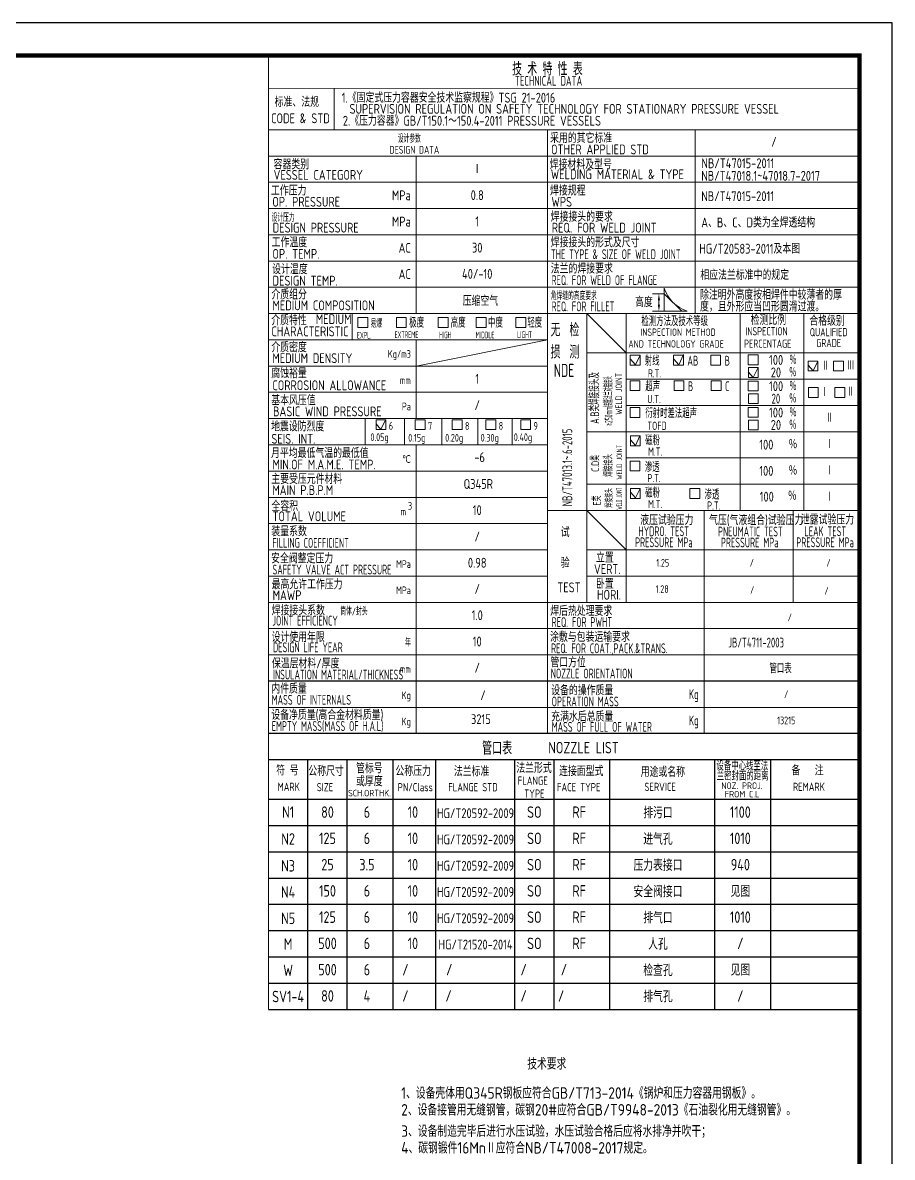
# Model space of a CAD drawing. Header units: millimetres. Extents: x 35105 to 454747, y -53554 to 1224.
# Drawn here: x 441611 to 445584, y -49829 to -44644 of the extents above; entities that cross this region are included whole.
import ezdxf
from ezdxf.enums import TextEntityAlignment as Align

# ---------------------------------------------------------------- set-up
doc = ezdxf.new("R2010")
doc.units = ezdxf.units.MM
doc.layers.get('0').update_dxf_attribs({"lineweight": 18})
for name, color, linetype in [('BORDER', 7, 'Continuous'), ('DIM', 6, 'Continuous'), ('TXT', 3, 'Continuous'), ('标题栏', 3, 'Continuous')]:
    doc.layers.add(name, color=color, linetype=linetype)
doc.layers.add('粗实线', color=2, linetype='Continuous', lineweight=70)
doc.layers.add('细实线', color=7, linetype='Continuous', lineweight=18)
doc.styles.add('HZ', font='gbenor.shx', dxfattribs={"width": 0.9, "bigfont": 'gbcbig.shx'})

msp = doc.modelspace()

# ---------------------------------------------------------------- linework, layer by layer
at = {"layer": 'BORDER', "color": 4, "linetype": 'Continuous', "lineweight": -3, "ltscale": 5, "const_width": 20}
msp.add_lwpolyline([(433358.56471, -53403.70516), (433358.56471, -44793.70516), (445433.56471, -44793.70516), (445433.56471, -53403.70516)], close=True, dxfattribs=at)
at = {"layer": 'DIM', "color": 3}
for p, q in [((445433.56471, -47652.98739), (442733.56471, -47652.98739)), ((445433.56471, -47892.98739), (442733.56471, -47892.98739)), ((445433.56471, -48012.98739), (442733.56471, -48012.98739)), ((442733.56471, -48192.98739), (445433.56471, -48192.98739)), ((442733.56471, -48312.98739), (445433.56471, -48312.98739)), ((442733.56471, -48432.98739), (445433.56471, -48432.98739)), ((442733.56471, -48552.98739), (445433.56471, -48552.98739)), ((442733.56471, -48672.98739), (445433.56471, -48672.98739)), ((442733.56471, -48792.98739), (445433.56471, -48792.98739)), ((442733.56471, -48912.98739), (445433.56471, -48912.98739)), ((442733.56471, -49032.98739), (445433.56471, -49032.98739)), ((442733.56471, -49152.98739), (445433.56471, -49152.98739))]:
    msp.add_line(p, q, dxfattribs=at)
at = {"layer": 'DIM', "color": 0}
msp.add_lwpolyline([(445583.56471, -53553.70516), (445583.56471, -44643.70516), (432983.56471, -44643.70516), (432983.56471, -53553.70516)], close=True, dxfattribs=at)
at = {"layer": 'DIM', "color": 3, "const_width": 4.5}
for points in [[(442733.56471, -47892.98739), (445433.56471, -47892.98739)], [(445433.56471, -47892.98739), (442733.56471, -47892.98739)]]:
    msp.add_lwpolyline(points, dxfattribs=at)
at = {"layer": 'TXT', "color": 3}
for p, q in [((442913.56471, -49152.98739), (442913.56471, -48012.98739)), ((443093.56471, -49152.98739), (443093.56471, -48012.98739)), ((443303.56471, -49152.98739), (443303.56471, -48012.98739)), ((443498.56471, -49152.98739), (443498.56471, -48012.98739)), ((443858.56471, -49152.98739), (443858.56471, -48012.98739)), ((444038.56471, -49152.98739), (444038.56471, -48012.98739)), ((444293.56471, -49152.98739), (444293.56471, -48012.98739)), ((444773.56471, -49152.98739), (444773.56471, -48012.98739)), ((445028.56471, -49152.98739), (445028.56471, -48012.98739))]:
    msp.add_line(p, q, dxfattribs=at)
at = {"layer": '标题栏', "lineweight": 35}
for p, q in [((442733.56471, -44793.70516), (445433.56471, -44793.70516)), ((445433.56471, -44793.70516), (445433.56471, -49152.98739))]:
    msp.add_line(p, q, dxfattribs=at)
at = {"layer": '粗实线', "color": 3, "const_width": 4.5}
msp.add_lwpolyline([(445433.56471, -47892.98739), (442733.56471, -47892.98739)], dxfattribs=at)
at = {"layer": '细实线', "color": 3}
for p, q in [((445433.56471, -45132.98739), (442733.56471, -45132.98739)), ((445433.56471, -45252.98739), (442733.56471, -45252.98739)), ((445433.56471, -45372.98739), (442733.56471, -45372.98739)), ((445433.56471, -45492.98739), (442733.56471, -45492.98739)), ((445433.56471, -45612.98739), (442733.56471, -45612.98739)), ((445433.56471, -45732.98739), (442733.56471, -45732.98739)), ((445433.56471, -45852.98739), (442733.56471, -45852.98739)), ((444541.06447, -45882.61006), (444487.46944, -45882.61006)), ((444542.00197, -45857.02481), (444542.00197, -45962.02481)), ((444542.00197, -45882.61006), (444621.41671, -45962.02481)), ((444517.46944, -45912.61006), (444517.46944, -45932.02481)), ((445433.56471, -45972.98739), (442733.56471, -45972.98739)), ((444188.56471, -45972.98739), (444368.56471, -46152.98739)), ((444541.06447, -45962.02481), (444487.46944, -45962.02481)), ((444542.00197, -45962.02481), (444647.00197, -45962.02481)), ((444888.85374, -45972.98739), (444888.85374, -46872.98739)), ((445179.87609, -45972.98739), (445179.87609, -46872.98739)), ((444008.56471, -46092.98739), (442733.56471, -46092.98739)), ((444008.56471, -46092.98739), (442733.56471, -46092.98739)), ((443408.56471, -46212.98739), (444008.56471, -46092.98739)), ((445433.56471, -46152.98739), (444188.56471, -46152.98739)), ((444008.56471, -46212.98739), (442733.56471, -46212.98739)), ((445433.56471, -46272.98739), (444368.56471, -46272.98739)), ((444008.56471, -46332.98739), (442733.56471, -46332.98739)), ((445433.56471, -46392.98739), (444368.56471, -46392.98739)), ((444008.56471, -46452.98739), (442733.56471, -46452.98739)), ((443176.10832, -46452.9874), (443176.10832, -46572.9874)), ((443354.93241, -46452.98739), (443354.93241, -46572.98739)), ((443525.71468, -46452.98739), (443525.71468, -46572.98739)), ((443690.96631, -46452.98739), (443690.96631, -46572.98739)), ((443847.00019, -46452.98739), (443847.00019, -46572.98739)), ((445433.56471, -46512.98739), (444188.56471, -46512.98739)), ((444008.56471, -46572.98739), (442733.56471, -46572.98739)), ((445433.56471, -46632.98739), (444368.56471, -46632.98739)), ((444008.56471, -46692.98739), (442733.56471, -46692.98739)), ((444008.56471, -46692.98739), (442733.56471, -46692.98739)), ((445433.56471, -46752.98739), (444188.56471, -46752.98739)), ((444008.56471, -46812.98739), (442733.56471, -46812.98739)), ((445433.56471, -46872.98739), (444008.56471, -46872.98739)), ((444188.56471, -46872.98739), (444368.56471, -47052.98739)), ((444008.56471, -46932.98739), (442733.56471, -46932.98739)), ((444008.56471, -47052.98739), (442733.56471, -47052.98739)), ((445433.56471, -47052.98739), (444188.56471, -47052.98739)), ((444008.56471, -47172.98739), (442733.56471, -47172.98739)), ((444188.56471, -47172.98739), (445433.56471, -47172.98739)), ((444008.56471, -47292.98739), (442733.56471, -47292.98739)), ((444008.56471, -47292.98739), (445433.56471, -47292.98739)), ((445433.56471, -47292.98739), (444188.56471, -47292.98739)), ((445433.56471, -47292.98739), (444188.56471, -47292.98739)), ((445433.56471, -47292.98739), (444188.56471, -47292.98739)), ((444008.56471, -47412.98739), (442733.56471, -47412.98739)), ((444008.56471, -47412.98739), (445433.56471, -47412.98739)), ((445433.56471, -47532.98739), (442733.56471, -47532.98739)), ((445433.56471, -47772.98739), (442733.56471, -47772.98739)), ((445433.56471, -47892.98739), (442733.56471, -47892.98739))]:
    msp.add_line(p, q, dxfattribs=at)
at = {"layer": '细实线', "color": 3, "const_width": 4.5}
for points in [[(442733.56471, -44793.70516), (442733.56471, -49152.98739)], [(445433.56471, -44943.70516), (442733.56471, -44943.70516)], [(443033.56471, -44943.70516), (443033.56471, -45132.98739)], [(444008.56471, -45132.98739), (444008.56471, -47892.98739)], [(444683.56471, -45132.98739), (444683.56471, -45972.98739)], [(443408.56471, -45252.98739), (443408.56471, -45972.98739)], [(443116.29528, -45972.98739), (443116.29528, -46092.98739)], [(444188.56471, -45972.98739), (444188.56471, -47292.98739)], [(444368.56471, -45972.98739), (444368.56471, -47292.98739)], [(443408.56471, -46092.98739), (443408.56471, -46452.98739)], [(443176.10832, -46453.5643), (443176.10832, -46573.5643)], [(443408.56471, -46572.98739), (443408.56471, -47892.98739)], [(444723.56471, -46872.98739), (444723.56471, -47892.98739)], [(445130.36966, -46872.98739), (445130.36966, -47292.98739)], [(444723.56471, -47172.98739), (444723.56471, -47892.98739)]]:
    msp.add_lwpolyline(points, dxfattribs=at)
at = {"layer": '细实线', "color": 3}
for points in [[(443187.10887, -45991.338), (443187.10887, -46036.338), (443142.10887, -46036.338), (443142.10887, -45991.338)], [(443363.51321, -45991.33801), (443363.51321, -46036.33801), (443318.51321, -46036.33801), (443318.51321, -45991.33801)], [(443554.19115, -45991.33801), (443554.19115, -46036.33801), (443509.19115, -46036.33801), (443509.19115, -45991.33801)], [(443727.99433, -45991.338), (443727.99433, -46036.338), (443682.99433, -46036.338), (443682.99433, -45991.338)], [(443909.41917, -45991.338), (443909.41917, -46036.338), (443864.41917, -46036.338), (443864.41917, -45991.338)], [(444431.1548, -46163.92738), (444431.1548, -46208.92738), (444386.1548, -46208.92738), (444386.1548, -46163.92738)], [(444629.34742, -46163.92738), (444629.34742, -46208.92738), (444584.34742, -46208.92738), (444584.34742, -46163.92738)], [(444799.4696, -46163.92738), (444799.4696, -46208.92738), (444754.4696, -46208.92738), (444754.4696, -46163.92738)], [(444970.39333, -46161.72563), (444970.39333, -46206.72563), (444925.39333, -46206.72563), (444925.39333, -46161.72563)], [(445243.91372, -46190.42233), (445243.91372, -46235.42233), (445198.91372, -46235.42233), (445198.91372, -46190.42233)], [(445360.077, -46190.42233), (445360.077, -46235.42233), (445315.077, -46235.42233), (445315.077, -46190.42233)], [(444971.02994, -46219.75685), (444971.02994, -46264.75685), (444926.02994, -46264.75685), (444926.02994, -46219.75685)], [(444430.97274, -46280.37), (444430.97274, -46325.37), (444385.97274, -46325.37), (444385.97274, -46280.37)], [(444631.70297, -46280.37), (444631.70297, -46325.37), (444586.70297, -46325.37), (444586.70297, -46280.37)], [(444801.82515, -46280.37), (444801.82515, -46325.37), (444756.82515, -46325.37), (444756.82515, -46280.37)], [(444970.39333, -46281.72563), (444970.39333, -46326.72563), (444925.39333, -46326.72563), (444925.39333, -46281.72563)], [(444971.02994, -46339.75685), (444971.02994, -46384.75685), (444926.02994, -46384.75685), (444926.02994, -46339.75685)], [(445245.54108, -46311.23123), (445245.54108, -46356.23123), (445200.54108, -46356.23123), (445200.54108, -46311.23123)], [(445366.32377, -46311.23123), (445366.32377, -46356.23123), (445321.32377, -46356.23123), (445321.32377, -46311.23123)], [(444430.97274, -46402.68033), (444430.97274, -46447.68033), (444385.97274, -46447.68033), (444385.97274, -46402.68033)], [(444970.39333, -46402.00722), (444970.39333, -46447.00722), (444925.39333, -46447.00722), (444925.39333, -46402.00722)], [(443270.38856, -46458.32331), (443270.38856, -46503.32331), (443225.38856, -46503.32331), (443225.38856, -46458.32331)], [(443449.49369, -46458.32331), (443449.49369, -46503.32331), (443404.49369, -46503.32331), (443404.49369, -46458.32331)], [(443618.30169, -46458.32331), (443618.30169, -46503.32331), (443573.30169, -46503.32331), (443573.30169, -46458.32331)], [(443772.38454, -46458.32331), (443772.38454, -46503.32331), (443727.38454, -46503.32331), (443727.38454, -46458.32331)], [(443931.28241, -46458.32331), (443931.28241, -46503.32331), (443886.28241, -46503.32331), (443886.28241, -46458.32331)], [(444971.02994, -46460.03845), (444971.02994, -46505.03845), (444926.02994, -46505.03845), (444926.02994, -46460.03845)], [(444432.17875, -46532.52087), (444432.17875, -46577.52087), (444387.17875, -46577.52087), (444387.17875, -46532.52087)], [(444430.90995, -46647.16215), (444430.90995, -46692.16215), (444385.90995, -46692.16215), (444385.90995, -46647.16215)], [(444432.17875, -46772.52087), (444432.17875, -46817.52087), (444387.17875, -46817.52087), (444387.17875, -46772.52087)], [(444703.84377, -46772.52087), (444703.84377, -46817.52087), (444658.84377, -46817.52087), (444658.84377, -46772.52087)]]:
    msp.add_lwpolyline(points, close=True, dxfattribs=at)
for points in [[(444387.17785, -46181.42252), (444409.95455, -46207.17888), (444431.1548, -46163.92738)], [(444585.37047, -46181.42252), (444608.14717, -46207.17888), (444629.52524, -46159.45971)], [(445198.63703, -46209.66596), (445221.41372, -46235.42233), (445243.91372, -46190.42233)], [(444925.11664, -46239.00049), (444947.89333, -46264.75685), (444970.39333, -46219.75685)], [(443225.11187, -46477.56695), (443247.88856, -46503.32331), (443268.04846, -46458.32331)], [(444388.20181, -46550.01602), (444410.9785, -46575.77238), (444430.90995, -46532.52087)], [(444388.20181, -46790.01602), (444410.9785, -46815.77238), (444432.35658, -46772.52087)]]:
    msp.add_lwpolyline(points, dxfattribs=at)
msp.add_arc((444695.83372, -45808.19306), 161.39624, 197.61131598, 252.388684, dxfattribs=at)
for points in [[(444512.46944, -45912.61006), (444522.46944, -45912.61006), (444517.46944, -45882.61006)], [(444512.46944, -45932.02481), (444522.46944, -45932.02481), (444517.46944, -45962.02481)]]:
    msp.add_solid(points, dxfattribs=at)

# ---------------------------------------------------------------- texts
at = {"color": 4, "lineweight": 25, "style": 'HZ'}
for s, p in [('技术要求', (443915.86762, -49428.19139)), ('1、设备壳体用Q345R钢板应符合GB/T713-2014《锅炉和压力容器用钢板》。', (443340.04678, -49561.72009)), ('2、设备接管用无缝钢管，碳钢20#应符合GB/T9948-2013《石油裂化用无缝钢管》。', (443340.04678, -49638.36581)), ('3、设备制造完毕后进行水压试验，水压试验合格后应将水排净并吹干；', (443340.04678, -49735.80605)), ('4、碳钢锻件16MnⅡ应符合NB/T47008-2017规定。', (443340.04678, -49812.08336))]:
    msp.add_text(s, height=52.5, dxfattribs=at).set_placement(p)
at = {"layer": 'DIM', "color": 3, "style": 'HZ'}
for s, width, p in [('标准、法规', 0.9, (442762.24927, -45028.76417)), ('1.《固定式压力容器安全技术监察规程》TSG 21-2016', 0.9, (443068.62472, -45008.94242)), ('CODE & STD', 0.9, (442745.82663, -45103.07865)), ('SUPERVISION REGULATION ON SAFETY TECHNOLOGY FOR STATIONARY PRESSURE VESSEL', 0.9, (443104.13959, -45059.90973)), ('2.《压力容器》GB/T150.1～150.4-2011 PRESSURE VESSELS', 0.9, (443073.7119, -45114.32234)), ('采用的其它标准', 0.9, (444020.31827, -45193.44067)), ('/', 0.9, (445030.52073, -45210.62087)), ('OTHER APPLIED STD', 0.9, (444024.76198, -45245.47476)), ('容器类别 ', 0.9, (442757.30799, -45313.7507)), ('焊接材料及型号', 0.9, (444019.08252, -45313.7507)), ('NB/T47015-2011 ', 0.9, (444711.74121, -45308.59879)), ('VESSEL CATEGORY ', 0.9, (442757.30799, -45361.71944)), ('WELDING MATERIAL & TYPE', 0.9, (444023.49101, -45358.86719)), ('NB/T47018.1~47018.7-2017', 0.9, (444710.94457, -45365.95694)), ('工作压力 ', 0.9, (442745.31827, -45433.44067)), ('焊接规程', 0.9, (444020.31827, -45433.44067)), ('NB/T47015-2011', 0.9, (444710.94457, -45459.1898)), ('OP. PRESSURE', 0.9, (442751.56167, -45484.64002)), ('WPS', 0.9, (444026.56167, -45484.64002)), ('焊接接头的要求', 0.9, (444023.25199, -45553.23906)), ('DESIGN PRESSURE', 0.9, (442753.02854, -45603.03837)), ('REQ. FOR WELD JOINT', 0.9, (444028.02854, -45603.03837)), ('A、B、C、D类为全焊透结构', 0.9, (444710.94457, -45579.1898)), ('工作温度    ', 0.9, (442748.50264, -45670.23735)), ('焊接接头的形式及尺寸', 0.9, (444023.50264, -45670.23735)), ('OP. TEMP.', 0.9, (442751.93768, -45722.83674)), ('THE TYPE & SIZE OF WELD JOINT', 0.7, (444024.18174, -45724.35934)), (' HG/T20583-2011及本图', 0.9, (444679.8728, -45699.1898)), ('设计温度     ', 0.9, (442750.77432, -45793.03097)), ('法兰的焊接要求', 0.9, (444023.50264, -45790.23735)), ('相应法兰标准中的规定', 0.9, (444706.77357, -45819.1898)), ('DESIGN TEMP.', 0.9, (442752.3665, -45845.43519)), ('REQ. FOR WELD OF FLANGE', 0.7, (444026.93768, -45842.83674)), ('介质组分', 0.9, (442747.33262, -45908.43406)), ('除注明外高度按相焊件中较薄者的厚', 0.9, (444705.37849, -45909.71786)), ('MEDIUM COMPOSITION', 0.9, (442752.10918, -45958.23337)), ('REQ. FOR FILLET', 0.7, (444026.93768, -45962.83674)), ('度，且外形应当凹形圆滑过渡。', 0.9, (444705.37849, -45963.65731)), ('介质特性', 0.9, (442746.82056, -46026.21492)), ('MEDIUM', 0.9, (442950.29869, -46020.997)), ('检测比例', 0.9, (444936.63307, -46025.1398)), ('合格级别', 0.9, (445204.6938, -46028.76203)), ('CHARACTERISTIC', 0.9, (442747.29786, -46077.07107)), ('介质密度', 0.9, (442746.92586, -46149.63246)), ('MEDIUM DENSITY', 0.9, (442751.70242, -46199.43178)), ('腐蚀裕量  ', 0.9, (442746.92586, -46268.42138)), ('CORROSION ALLOWANCE', 0.9, (442751.70242, -46323.32523)), ('基本风压值', 0.9, (442746.92584, -46391.86368)), ('BASIC WIND PRESSURE', 0.9, (442754.88679, -46442.74829)), ('地震设防烈度', 0.9, (442745.94851, -46511.29166)), ('SEIS. INT.', 0.9, (442747.18489, -46567.95658)), ('％', 0.9, (445109.38442, -46593.36207)), ('月平均最低气温的最低值  ', 0.9, (442745.76259, -46633.03097)), ('MIN.OF M.A.M.E. TEMP.', 0.9, (442752.3665, -46685.43519)), ('％', 0.9, (445109.38442, -46713.36207)), ('主要受压元件材料', 0.9, (442746.92584, -46751.5752)), ('MAIN P.B.P.M', 0.9, (442751.70239, -46802.45981)), ('全容积 ', 0.9, (442747.59617, -46875.30596)), ('％', 0.9, (445106.59222, -46828.76772)), ('TOTAL VOLUME', 0.9, (442752.37273, -46922.17135)), ('液压试验压力', 0.9, (444431.97582, -46939.438)), ('气压(气液组合)试验压力 ', 0.9, (444746.47846, -46939.71163)), ('泄露试验压力 ', 0.9, (445166.03567, -46937.36115)), ('装量系数', 0.9, (442747.04294, -46990.99826)), ('试', 0.9, (444069.08429, -46994.689)), ('HYDRO. TEST ', 0.7, (444424.02125, -46990.62795)), ('PNEUMATIC TEST', 0.7, (444787.11949, -46991.57783)), ('LEAK TEST', 0.7, (445182.11712, -46990.62795)), ('FILLING COEFFICIENT', 0.7, (442751.8195, -47043.47375)), ('PRESSURE MPa', 0.7, (444408.48801, -47041.04923)), ('PRESSURE MPa', 0.7, (444800.54097, -47041.99912)), ('PRESSURE MPa', 0.7, (445144.6804, -47041.04923)), ('安全阀整定压力 ', 0.9, (442745.94032, -47114.72904)), ('立置', 0.9, (444229.94415, -47110.99826)), ('SAFETY VALVE ACT PRESSURE', 0.7, (442752.30904, -47165.61366)), ('验', 0.9, (444069.08429, -47134.66844)), ('VERT.', 0.9, (444220.7701, -47163.47375)), ('最高允许工作压力   ', 0.9, (442748.25199, -47233.23906)), ('卧置', 0.9, (444229.94417, -47230.99826)), ('MAWP', 0.9, (442753.02854, -47283.03837)), ('TEST', 0.9, (444053.38318, -47246.97452)), ('HORI.', 0.9, (444234.7207, -47280.68548)), ('焊接接头系数 ', 0.9, (442748.51804, -47352.15214)), ('焊后热处理要求', 0.9, (444020.94032, -47354.72904)), ('JOINT EFFICIENCY', 0.7, (442751.70242, -47399.01753)), ('REQ. FOR PWHT', 0.7, (444027.30904, -47405.61366)), ('设计使用年限   ', 0.9, (442747.94742, -47474.15211)), ('涂敷与包装运输要求', 0.9, (444020.31827, -47473.44067)), ('DESIGN LIFE YEAR', 0.7, (442754.31621, -47521.01748)), ('REQ. FOR COAT.,PACK.&TRANS.', 0.7, (444024.76198, -47525.47476)), ('保温层材料/厚度  ', 0.9, (442749.6779, -47594.44057)), ('管口方位', 0.9, (444021.9013, -47589.84441)), ('INSULATION MATERIAL/THICKNESS', 0.7, (442754.45445, -47645.32518)), ('NOZZLE ORIENTATION', 0.7, (444023.49348, -47640.72902)), ('内件质量 ', 0.9, (442746.9013, -47709.84441)), ('设备的操作质量 ', 0.9, (444025.30687, -47717.59441)), ('MASS OF INTERNALS', 0.7, (442748.49348, -47760.72902)), ('OPERATION MASS', 0.7, (444027.65371, -47768.479)), ('设备净质量(高合金材料质量) ', 0.9, (442746.9013, -47829.84441)), ('充满水后总质量 ', 0.9, (444025.30687, -47837.59441)), ('EMPTY MASS(MASS OF H.A.L)', 0.7, (442748.49348, -47880.72902)), ('MASS OF FULL OF WATER', 0.7, (444027.65371, -47884.50962))]:
    msp.add_text(s, height=45, dxfattribs=dict(at, width=width)).set_placement(p)
at = {"layer": 'DIM', "color": 3, "style": 'HZ', "width": 0.9}
for s, p in [('Ⅰ', (443687.46827, -45311.78435)), ('0.8', (443687.46827, -45431.78435)), ('1', (443687.46827, -45551.78435)), ('30', (443687.46827, -45671.78435)), ('40/-10', (443687.46827, -45791.78435)), ('压缩空气', (443702.38513, -45911.78435)), ('100', (445052.81803, -46185.13923)), ('1', (443687.46827, -46271.78435)), ('20', (445051.8873, -46241.87632)), ('100', (445052.81803, -46305.13923)), ('/', (443687.46827, -46391.78435)), ('100', (445052.81803, -46425.42083)), ('20', (445051.8873, -46482.15792)), ('100', (445008.14271, -46572.16656)), ('Ⅰ', (445295.68176, -46569.44371)), ('-6', (443698.43756, -46629.5597)), ('Ⅰ', (445295.68176, -46689.44371)), ('100', (445008.14271, -46692.16656)), ('Q345R', (443692.21598, -46751.78435)), ('100', (445010.03118, -46809.99194)), ('Ⅰ', (445295.68176, -46809.44371)), ('10', (443687.46827, -46871.78435)), ('/', (443687.46827, -46991.78435)), ('0.98', (443687.46827, -47111.78435)), ('/', (443687.46827, -47231.78435)), ('1.0', (443687.46827, -47351.78435)), ('10', (443687.46827, -47471.78435)), ('/', (443687.46827, -47591.78435)), ('/', (443714.10339, -47716.83564)), ('3215', (443704.07544, -47826.61518)), ('HG/T20592-2009', (443679.85226, -48256.58315)), ('HG/T20592-2009', (443679.85226, -48376.58315)), ('HG/T20592-2009', (443679.85226, -48496.58315)), ('HG/T20592-2009', (443679.85226, -48616.58315)), ('HG/T20592-2009', (443679.85226, -48736.58315)), ('HG/T21520-2014', (443679.85226, -48856.58315))]:
    msp.add_text(s, height=45, dxfattribs=at).set_placement(p, align=Align.MIDDLE)
for s, p in [('MPa', (443384.21524, -45455.19719)), ('MPa', (443384.21524, -45575.19719)), ('AC', (443384.21524, -45695.19719)), ('AC', (443384.21524, -45815.19719))]:
    msp.add_text(s, height=45, dxfattribs=at).set_placement(p, align=Align.RIGHT)
at = {"layer": 'TXT', "color": 3, "style": 'HZ', "width": 0.9}
for s, height, p in [('管口表', 60, (443709.46208, -47989.12741)), ('NOZZLE LIST ', 52.5, (444012.06001, -47983.11408)), ('符 号', 45, (442769.0089, -48084.0266)), ('公称尺寸', 45, (442916.07381, -48086.38245)), ('管标号', 45, (443133.87098, -48073.88487)), ('公称压力', 45, (443313.79817, -48086.38245)), ('备   注', 45, (445122.94107, -48084.0266)), ('MARK', 37.5, (442775.65437, -48154.6768)), ('SIZE', 37.5, (442954.60008, -48156.37494)), ('或厚度', 45, (443133.87059, -48133.25874)), ('PN/Class', 37.5, (443324.15457, -48156.37494)), ('FLANGE STD', 37.5, (443555.15517, -48156.41579)), ('FLANGE', 37.5, (443872.59237, -48126.39198)), ('FACE TYPE ', 37.5, (444051.73787, -48156.34489)), ('SERVICE', 37.5, (444451.48753, -48154.69562)), ('NOZ. PROJ.', 30, (444802.45919, -48145.70947)), ('REMARK', 37.5, (445129.58655, -48154.6768)), ('SCH.ORTHK.', 30, (443097.39172, -48179.70286)), ('TYPE', 37.5, (443902.39838, -48185.6416)), ('FROM C.L', 30, (444818.49543, -48184.43789))]:
    msp.add_text(s, height=height, dxfattribs=at).set_placement(p)
for s, height, p in [('法兰标准', 45, (443661.92026, -48062.23294)), ('用途或名称', 45, (444535.509, -48064.59376)), ('N1', 52.5, (442823.56471, -48251.55077)), ('80', 52.5, (443003.56471, -48251.55077)), ('SO', 52.5, (443948.56471, -48251.55077)), ('RF', 52.5, (444152.88368, -48251.55077)), ('6', 52.5, (443183.56471, -48251.55077)), ('10', 52.5, (443393.56471, -48251.55077)), ('1100', 52.5, (444889.47044, -48251.55077)), ('N2', 52.5, (442823.56471, -48374.23933)), ('125', 52.5, (443003.56471, -48371.55077)), ('6', 52.5, (443183.56471, -48371.55077)), ('10', 52.5, (443393.56471, -48371.55077)), ('SO', 52.5, (443948.56471, -48371.55077)), ('RF', 52.5, (444152.88368, -48371.55077)), ('1010', 52.5, (444889.47044, -48371.55077)), ('N3', 52.5, (442823.56471, -48496.92709)), ('25', 52.5, (443003.56471, -48491.55077)), ('3.5', 52.5, (443183.56471, -48491.55077)), ('10', 52.5, (443393.56471, -48491.55077)), ('SO', 52.5, (443948.56471, -48491.55077)), ('RF', 52.5, (444152.88368, -48491.55077)), ('940', 52.5, (444889.47044, -48491.55077)), ('150', 52.5, (443003.56471, -48611.55077)), ('6', 52.5, (443183.56471, -48611.55077)), ('10', 52.5, (443393.56471, -48611.55077)), ('SO', 52.5, (443948.56471, -48611.55077)), ('RF', 52.5, (444152.88368, -48611.55077)), ('见图', 52.5, (444889.47044, -48611.55077)), ('N4', 52.5, (442823.56471, -48616.92709)), ('N5', 52.5, (442823.56471, -48736.92709)), ('125', 52.5, (443003.56471, -48731.55077)), ('6', 52.5, (443183.56471, -48731.55077)), ('10', 52.5, (443393.56471, -48731.55077)), ('SO', 52.5, (443948.56471, -48731.55077)), ('RF', 52.5, (444152.88368, -48731.55077)), ('1010', 52.5, (444889.47044, -48731.55077)), ('M', 52.5, (442823.56471, -48854.23933)), ('500', 52.5, (443003.56471, -48851.55077)), ('6', 52.5, (443183.56471, -48851.55077)), ('10', 52.5, (443393.56471, -48851.55077)), ('SO', 52.5, (443948.56471, -48851.55077)), ('RF', 52.5, (444152.88368, -48851.55077)), ('/', 52.5, (444889.47044, -48851.55077)), ('W', 52.5, (442823.56471, -48974.23933)), ('500', 52.5, (443003.56471, -48971.55077)), ('6', 52.5, (443183.56471, -48971.55077)), ('/', 52.5, (443359.47044, -48971.55077)), ('/', 52.5, (443559.63435, -48971.55077)), ('/', 52.5, (443899.47044, -48971.55077)), ('/', 52.5, (444083.44549, -48971.55077)), ('见图', 52.5, (444889.47044, -48971.55077)), ('SV1-4', 52.5, (442823.56471, -49094.23933)), ('80', 52.5, (443003.56471, -49091.55077)), ('4', 52.5, (443183.56471, -49091.55077)), ('/', 52.5, (443359.47044, -49091.55077)), ('/', 52.5, (443556.44354, -49091.55077)), ('/', 52.5, (443899.47044, -49091.55077)), ('/', 52.5, (444070.68229, -49091.55077)), ('/', 52.5, (444889.47044, -49091.55077))]:
    msp.add_text(s, height=height, dxfattribs=at).set_placement(p, align=Align.MIDDLE)
for s, height, p in [('法兰形式', 45, (443946.81356, -48072.72372)), ('连接面型式', 45, (444162.9145, -48086.54044)), ('设备中心线至法', 37.5, (444898.4474, -48060.03593)), ('兰密封面的距离', 37.5, (444899.78376, -48106.77714))]:
    msp.add_text(s, height=height, dxfattribs=at).set_placement(p, align=Align.CENTER)
at = {"layer": 'TXT', "color": 3, "style": 'HZ'}
for s, p in [('排污口', (444513.11702, -48251.55077)), ('进气孔', (444513.11702, -48371.55077)), ('压力表接口', (444513.11702, -48491.55077)), ('安全阀接口', (444513.11702, -48611.55077)), ('排气口', (444513.11702, -48731.55077)), ('人孔', (444513.11702, -48851.55077)), ('检查孔', (444513.11702, -48971.55077)), ('排气孔', (444513.11702, -49091.55077))]:
    msp.add_text(s, height=52.5, dxfattribs=at).set_placement(p, align=Align.MIDDLE)
at = {"layer": '细实线', "color": 3, "style": 'HZ'}
for s, height, width, p in [('技 术 特 性 表', 60, 0.75, (443846.76349, -44885.13277)), ('TECHNICAL DATA', 45, 0.75, (443859.62659, -44931.90091)), ('设计参数', 35, 0.75, (443324.75517, -45192.04391)), ('DESIGN DATA', 35, 0.75, (443286.88199, -45242.12066)), ('设计压力  ', 35, 0.75, (442748.25199, -45553.23906)), ('角焊缝的高度要求', 35, 0.75, (444023.50264, -45910.23735)), ('极度', 45, 0.75, (443376.82841, -46037.0377)), ('高度', 45, 0.75, (443566.72023, -46037.0377)), ('中度', 45, 0.75, (443736.96276, -46037.03768)), ('轻度', 45, 0.75, (443916.60729, -46037.03768)), ('检测方法及技术等级', 45, 0.75, (444437.72007, -46030.22955)), ('易爆', 35, 0.75, (443200.42407, -46037.03768)), ('无', 60, 0.75, (444022.96046, -46077.5088)), ('检', 60, 0.75, (444108.67917, -46077.5088)), ('INSPECTION METHOD', 33.75, 0.75, (444432.81041, -46074.97514)), ('INSPECTION', 37.5, 0.75, (444912.30651, -46072.73651)), ('QUALIFIED ', 37.5, 0.75, (445206.80181, -46076.85658)), ('EXPL.', 30, 0.6, (443138.13144, -46087.17794)), ('EXTREME', 30, 0.6, (443310.13857, -46084.38351)), ('HIGH', 30, 0.6, (443513.31054, -46085.85385)), ('MIDDLE', 30, 0.6, (443680.40672, -46085.85385)), ('LIGHT', 30, 0.6, (443869.86352, -46084.52975)), ('AND TECHNOLOGY GRADE', 33.75, 0.75, (444377.90499, -46128.5249)), ('PERCENTAGE', 37.5, 0.75, (444906.39471, -46129.41522)), ('GRADE', 37.5, 0.75, (445236.22321, -46126.56498)), ('损', 60, 0.75, (444022.96046, -46178.82987)), ('测', 60, 0.75, (444108.67917, -46178.82987)), ('NDE', 60, 0.75, (444037.20364, -46263.01353)), ('射线', 45, 0.75, (444453.02626, -46211.21344)), ('AB', 45, 0.75, (444647.23148, -46211.21344)), ('B', 45, 0.75, (444817.35366, -46211.21344)), ('％', 45, 0.75, (445113.10736, -46207.26486)), ('Ⅱ', 45, 0.75, (445260.64295, -46233.09205)), ('Ⅲ', 45, 0.75, (445376.80621, -46231.93798)), ('R.T.', 37.5, 0.75, (444467.15954, -46265.02765)), ('％', 45, 0.75, (445112.17663, -46264.00195)), ('超声', 45, 0.75, (444455.38181, -46328.61311)), ('B', 45, 0.75, (444649.58703, -46327.65606)), ('C', 45, 0.75, (444819.70921, -46327.65606)), ('％', 45, 0.75, (445113.10736, -46327.26486)), ('U.T.', 37.5, 0.75, (444464.80399, -46382.42733)), ('％', 45, 0.75, (445112.17663, -46384.00195)), ('Ⅰ', 45, 0.75, (445257.6509, -46353.90097)), ('Ⅱ', 45, 0.75, (445374.96903, -46352.74689)), ('衍射时差法超声', 45, 0.75, (444455.38181, -46450.92344)), ('％', 45, 0.75, (445113.10736, -46447.54646)), ('％', 45, 0.75, (445112.17663, -46504.28354)), ('6', 35, 0.75, (443283.70376, -46504.023)), ('7', 35, 0.75, (443462.80888, -46504.023)), ('8', 35, 0.75, (443631.61689, -46504.023)), ('8', 35, 0.75, (443785.69974, -46504.023)), ('9', 35, 0.75, (443944.59761, -46504.023)), ('TOFD', 37.5, 0.75, (444464.80399, -46504.73765)), ('0.05g', 35, 0.75, (443199.57125, -46555.60307)), ('0.15g', 35, 0.75, (443372.224, -46558.28795)), ('0.20g', 35, 0.75, (443541.03199, -46558.28795)), ('0.30g', 35, 0.75, (443703.02428, -46558.28795)), ('0.40g', 35, 0.75, (443854.41322, -46555.57831)), ('磁粉', 45, 0.75, (444454.52814, -46574.99301)), ('M.T.', 37.5, 0.75, (444467.94034, -46622.37271)), ('渗透', 45, 0.75, (444453.25931, -46697.16462)), ('P.T.', 37.5, 0.75, (444464.91214, -46743.77827)), ('磁粉', 45, 0.75, (444454.52814, -46814.99301)), ('渗透', 45, 0.75, (444726.19313, -46822.52335)), ('M.T.', 37.5, 0.75, (444467.94034, -46862.37271)), ('3', 35, 0.75, (443371.21751, -46869.40244)), ('P.T.', 37.5, 0.75, (444737.84596, -46869.13699)), (' 筒体/封头', 35, 0.75, (443045.17699, -47352.15214)), ('JB/T4711-2003', 45, 0.75, (444834.25959, -47499.1898))]:
    msp.add_text(s, height=height, dxfattribs=dict(at, width=width)).set_placement(p)
at = {"layer": '细实线', "color": 3, "style": 'HZ', "width": 0.75}
for s, height, p in [('Kg/m3', 35, (443384.21524, -46175.19719)), ('mm', 35, (443384.21524, -46295.19719)), ('Pa', 35, (443384.21524, -46415.19719)), ('℃', 35, (443384.21524, -46655.19719)), ('m', 35, (443362.49579, -46895.19719)), ('MPa', 35, (443384.21524, -47135.19719)), ('MPa', 35, (443384.21524, -47255.19719)), ('年', 35, (443384.21524, -47495.19719)), ('mm', 35, (443384.21524, -47615.19719)), ('Kg', 35, (443384.21524, -47735.19719)), ('Kg', 45, (444699.21524, -47735.19719)), ('Kg', 45, (444699.21524, -47855.19719)), ('Kg', 35, (443384.21524, -47855.19719))]:
    msp.add_text(s, height=height, dxfattribs=at).set_placement(p, align=Align.RIGHT)
at = {"layer": '细实线', "color": 3, "style": 'HZ'}
for s, height, width, p in [('A.B类焊接接头及', 40, 0.75, (444244.4843, -46477.27142)), ('WELD JOINT', 30, 0.8, (444349.04966, -46435.44959)), ('≥250mm接管法兰对接接头', 35, 0.5, (444305.26239, -46486.04482)), ('NB/T47013.1~.6-2015', 45, 0.75, (444121.30395, -46853.84323)), ('WELD JOINT', 25, 0.8, (444349.04966, -46732.01237)), ('C.D类', 35, 0.75, (444244.4843, -46696.36084)), ('焊接接头', 35, 0.75, (444305.26239, -46719.32261)), ('E类', 35, 0.75, (444251.96627, -46850.10566)), ('焊接接头', 30, 0.75, (444305.56323, -46860.4632)), ('WELD JOINT', 25, 0.5, (444348.39906, -46868.63973))]:
    msp.add_text(s, height=height, rotation=90, dxfattribs=dict(at, width=width)).set_placement(p)
at = {"layer": '细实线', "color": 3, "style": 'HZ', "width": 0.75}
for s, height, p in [('20', 45, (445051.8873, -46361.87632)), ('Ⅱ', 45, (445295.68176, -46449.44371)), ('1.25', 35, (444534.97538, -47112.17987)), ('/', 35, (444941.78033, -47112.17987)), ('/', 35, (445292.06867, -47112.17987)), ('1.28', 35, (444532.47538, -47232.17987)), ('/', 35, (444943.55844, -47236.53013)), ('/', 35, (445283.17811, -47240.08283)), ('/', 35, (445115.11194, -47362.12094)), ('管口表', 45, (445073.23068, -47591.78435)), ('/', 35, (445099.08938, -47712.43805)), ('13215', 35, (445099.08938, -47832.43805))]:
    msp.add_text(s, height=height, dxfattribs=at).set_placement(p, align=Align.MIDDLE)
at = {"layer": '细实线', "color": 3, "insert": (444448.69549, -45920.75542), "char_height": 45, "attachment_point": 5, "style": 'HZ'}
msp.add_mtext('\\A1;高度', dxfattribs=at)

doc.saveas('drawing.dxf')
